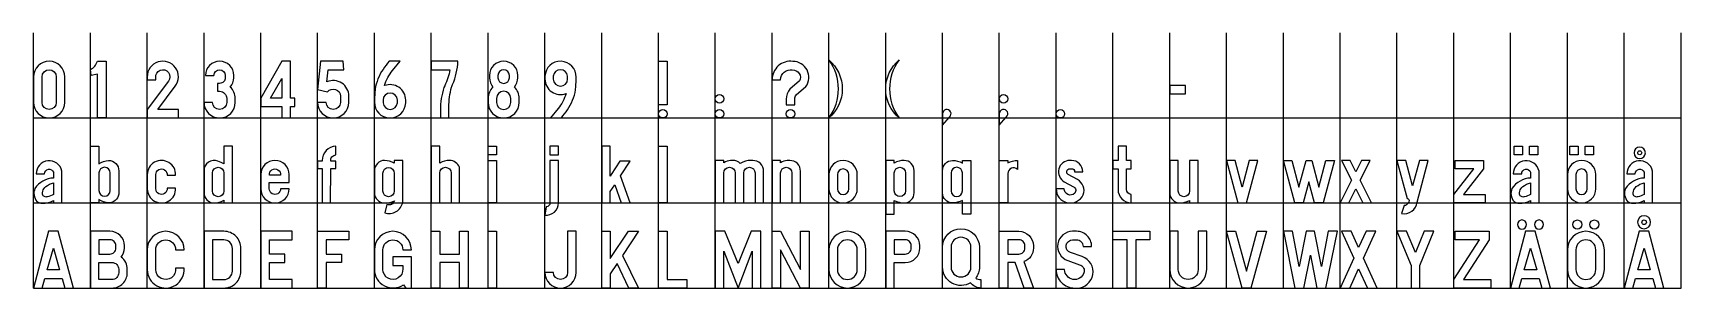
# Model space of a CAD drawing. Header units: millimetres. Extents: x -1 to 2900, y -302 to 150.
import ezdxf

# ---------------------------------------------------------------- set-up
doc = ezdxf.new("R2010")
doc.units = ezdxf.units.MM
doc.header["$LTSCALE"] = 100
doc.header["$MEASUREMENT"] = 0
doc.layers.get('0').update_dxf_attribs({"linetype": 'CONTINUOUS'})
doc.layers.add('Help', color=9, linetype='CONTINUOUS')
doc.layers.add('T19440T', color=7, linetype='CONTINUOUS')

# ---------------------------------------------------------------- blocks, each defined once
blk = doc.blocks.new('k_0')
for points in [[(55, 72.5, 1), (0, 72.5), (0, 27.5, 1), (55, 27.5)], [(40, 27.5, -1), (15, 27.5), (15, 72.5, -1), (40, 72.5)]]:
    blk.add_lwpolyline(points, format="xyb", close=True)
blk = doc.blocks.new('k_1')
blk.add_lwpolyline([(0, 85.3, 0.199617), (12.3, 100), (27.5, 100), (27.5, 0), (12.5, 0), (12.5, 77), (1.5, 75)], format="xyb", close=True)
blk = doc.blocks.new('k_2')
blk.add_lwpolyline([(0, 72.5), (0, 67.5), (15.1, 67.5), (15.1, 71.1, -1.475654), (37.5, 65), (0, 15), (0, 0), (55, 0), (55, 15), (18.7, 15), (49.5, 56, 1.387426)], format="xyb", close=True)
blk = doc.blocks.new('k_3')
blk.add_lwpolyline([(55, 27.5), (55, 34.5, 0.207108), (46.3, 54.5, 0.181522), (52.5, 71), (52.5, 75, 1), (2.5, 75), (17.5, 75, -1), (37.5, 75), (37.5, 71, -0.414214), (27.5, 61), (23.5, 61), (23.5, 47), (27.5, 47, -0.414214), (40, 34.5), (40, 27.5, -1), (15, 27.5), (0, 27.5, 1)], format="xyb", close=True)
blk = doc.blocks.new('k_4')
for points in [[(52, 100.1), (37, 100.1), (0, 35.1), (0, 20.1), (37, 20.1), (37, 0.1), (52, 0.1), (52, 20.1), (60, 20.1), (60, 35.1), (52, 35.1)], [(37, 35.1), (17.3, 35.1), (37, 69.8)]]:
    blk.add_lwpolyline(points, close=True)
blk = doc.blocks.new('k_5')
blk.add_lwpolyline([(16.4, 63.7), (18.6, 85), (46, 85), (45, 100), (5, 100), (0, 50), (17.5, 46, -0.720759), (40, 38.5), (40, 27.5, -1), (15, 27.5), (0, 27.5, 1), (55, 27.5), (55, 38.5, 0.54131)], format="xyb", close=True)
blk = doc.blocks.new('k_6')
for points in [[(32, 83.6), (45, 100), (26.1, 100, 0.025992), (15.3, 85.7, 0.110503), (1.1, 50.5), (0.5, 44.4), (0, 33.3), (0, 28.2, 0.991486), (55.1, 26.5), (55.1, 31.5, 0.522263), (17.8, 57, -0.104172)], [(40.4, 26.5), (40.4, 31.5, 0.981377), (15.1, 31.5), (15.1, 26.5, 0.906371)]]:
    blk.add_lwpolyline(points, format="xyb", close=True)
blk = doc.blocks.new('k_7')
blk.add_lwpolyline([(35.8, 54.3), (36.2, 55.5), (37.7, 58.8, 0.08568), (46.9, 100), (0, 100), (0, 85), (33, 85, -0.066384), (23.7, 56.9), (22.3, 53.7, 0.07905), (16, 14), (16, 0), (23.5, 0), (31, 0), (31, 19, -0.06802)], format="xyb", close=True)
blk = doc.blocks.new('k_8')
for points in [[(8.7, 54.5, 0.207108), (0, 34.5), (0, 27.5, 1), (55, 27.5), (55, 34.5, 0.207108), (46.3, 54.5, 0.181522), (52.5, 71), (52.5, 75, 1), (2.5, 75), (2.5, 71, 0.181522)], [(17.5, 75), (17.5, 71, 1), (37.5, 71), (37.5, 75, 1)], [(15, 27.5, 1), (40, 27.5), (40, 34.5, 1), (15, 34.5)]]:
    blk.add_lwpolyline(points, format="xyb", close=True)
blk = doc.blocks.new('k_9')
for points in [[(55.1, 66.7), (55.1, 71.8, 0.991486), (0.1, 73.6), (0.1, 68.5, 0.522263), (37.3, 43, -0.104172), (23.2, 16.4), (10.1, 0), (29.1, 0, 0.025992), (39.8, 14.4, 0.110503), (54.1, 49.6), (54.7, 55.7)], [(14.8, 73.6), (14.8, 68.5, 0.981377), (40.1, 68.5), (40.1, 73.6, 0.906371)]]:
    blk.add_lwpolyline(points, format="xyb", close=True)
blk = doc.blocks.new('k_a1i')
for points in [[(46.5, 116, 1), (23.5, 116, 1)], [(31, 116, -1), (39, 116, -1)]]:
    blk.add_lwpolyline(points, format="xyb", close=True)
for points in [[(43.5, 100), (26.5, 100), (0, 0), (15, 0), (19.8, 17), (50.2, 17), (55, 0), (70, 0)], [(45.9, 32), (24.1, 32), (35, 70.2)]]:
    blk.add_lwpolyline(points, close=True)
blk = doc.blocks.new('k_a1p')
for points in [[(37.2, 88.5, 1), (17.2, 88.5, 1)], [(23.7, 88.5, -1), (30.7, 88.5, -1)], [(50, 56.3, 0.900651), (4.5, 51.5), (19.5, 51.5, -0.836396), (35, 54.3), (35, 44, 0.234672), (2.4, 25.8, 0.296365), (6, 2.6, 0.175219), (15.4, -0.5, 0.133844), (35, 4.5), (35, 0), (50, 0)], [(35, 35.6), (35, 15.1, -0.07613), (24.3, 10.9, -0.441839), (15.7, 15.3, -0.120613), (16.2, 20.7, -0.150517), (21.3, 28.8, -0.117579)]]:
    blk.add_lwpolyline(points, format="xyb", close=True)
blk = doc.blocks.new('k_a2i')
for points in [[(28, 112, 1), (12, 112, 1)], [(58, 112, 1), (42, 112, 1)]]:
    blk.add_lwpolyline(points, format="xyb", close=True)
for points in [[(43.5, 100), (26.5, 100), (0, 0), (15, 0), (19.8, 17), (50.2, 17), (55, 0), (70, 0)], [(35, 70.2), (45.9, 32), (24.1, 32)]]:
    blk.add_lwpolyline(points, close=True)
blk = doc.blocks.new('k_a2p')
for points in [[(6, 100), (21, 100), (21, 85), (6, 85)], [(33, 100), (48, 100), (48, 85), (33, 85)]]:
    blk.add_lwpolyline(points, close=True)
for points in [[(50, 56.3, 0.900651), (4.5, 51.5), (19.5, 51.5, -0.836396), (35, 54.3), (35, 44, 0.234672), (2.4, 25.8, 0.296365), (6, 2.6, 0.175219), (15.4, -0.5, 0.133844), (35, 4.5), (35, 0), (50, 0)], [(35, 35.6), (35, 15.1, -0.07613), (24.3, 10.9, -0.441839), (15.7, 15.3, -0.120613), (16.2, 20.7, -0.150517), (21.3, 28.8, -0.117579)]]:
    blk.add_lwpolyline(points, format="xyb", close=True)
blk = doc.blocks.new('k_ai')
for points in [[(43.5, 100), (26.5, 100), (0, 0), (15, 0), (19.8, 17), (50.2, 17), (55, 0), (70, 0)], [(35, 70.2), (45.9, 32), (24.1, 32)]]:
    blk.add_lwpolyline(points, close=True)
blk = doc.blocks.new('k_ap')
for points in [[(50, 56.3, 0.900651), (4.5, 51.5), (19.5, 51.5, -0.836396), (35, 54.3), (35, 44, 0.234672), (2.4, 25.8, 0.296365), (6, 2.6, 0.175219), (15.4, -0.5, 0.133844), (35, 4.5), (35, 0), (50, 0)], [(35, 35.6), (35, 15.1, -0.07613), (24.3, 10.9, -0.441839), (15.7, 15.3, -0.120613), (16.2, 20.7, -0.150517), (21.3, 28.8, -0.117579)]]:
    blk.add_lwpolyline(points, format="xyb", close=True)
blk = doc.blocks.new('k_bi')
for points in [[(0, 100), (0, 0), (15, 0), (38, 0, 0.414214), (65, 27), (65, 33, 0.234269), (54.3, 54.5, 0.171355), (60, 70.5), (60, 74.5, 0.414214), (34.5, 100)], [(15, 60), (34.5, 60, 0.414214), (45, 70.5), (45, 74.5, 0.414214), (34.5, 85), (15, 85)], [(15, 45), (38, 45, -0.414214), (50, 33), (50, 27, -0.414214), (38, 15), (15, 15)]]:
    blk.add_lwpolyline(points, format="xyb", close=True)
blk = doc.blocks.new('k_bp')
blk.add_lwpolyline([(50, 56.5), (50, 15.4, -0.34918), (32, 0, -0.104901), (15, 5.9), (15, 0), (0, 0), (0, 100), (15, 100), (15, 69, -0.108573), (32, 75, -0.414214), (50, 57)], format="xyb", close=True)
at = {"flags": 128}
blk.add_lwpolyline([(15, 53), (15, 22, 1), (35, 22), (35, 53, 1)], format="xyb", close=True, dxfattribs=at)
blk = doc.blocks.new('k_ci')
blk.add_lwpolyline([(0, 67.5), (0, 32.5, 1.03926), (64.9, 35), (49.8, 35, -1.074371), (15, 32.5), (15, 67.5, -1), (50, 67.5), (65, 67.5, 1)], format="xyb", close=True)
blk = doc.blocks.new('k_cp')
blk.add_lwpolyline([(0.2, 50), (0.2, 25, 1.020208), (50.1, 26), (35.1, 26, -1.051381), (15.2, 25), (15.2, 50, -1.051381), (35.1, 49), (50.1, 49, 1.020208)], format="xyb", close=True)
blk = doc.blocks.new('k_di')
for points in [[(0, 0), (35, 0, 0.414214), (65, 30), (65, 70, 0.414214), (35, 100), (0, 100)], [(15, 15), (35, 15, 0.414214), (50, 30), (50, 70, 0.414214), (35, 85), (15, 85)]]:
    blk.add_lwpolyline(points, format="xyb", close=True)
blk = doc.blocks.new('k_dp')
for points in [[(50, 100), (35, 100), (35, 69.3, 0.034206), (30.4, 71.5), (24.5, 73.8, 0.52765), (0, 57), (0, 18, 0.407543), (17.6, 0, 0.12366), (35, 4.7), (35, 0), (50, 0)], [(35, 21, -1), (15, 21), (15, 53, -1), (35, 53)]]:
    blk.add_lwpolyline(points, format="xyb", close=True)
blk = doc.blocks.new('k_ei')
blk.add_lwpolyline([(0, 0), (55, 0), (55, 15), (15, 15), (15, 45), (42, 45), (42, 60), (15, 60), (15, 85), (55, 85), (55, 100), (0, 100)], close=True)
blk = doc.blocks.new('k_ep')
for points in [[(-0.1, 50), (-0.1, 25, 1), (49.9, 25), (34.9, 25, -1.001045), (14.9, 25), (14.9, 36), (15.4, 36), (49.9, 36), (49.9, 50, 1)], [(34.9, 49), (34.4, 49), (15.4, 49), (15, 49, -1.105542)]]:
    blk.add_lwpolyline(points, format="xyb", close=True)
blk = doc.blocks.new('k_fi')
blk.add_lwpolyline([(0, 100), (55, 100), (55, 85), (15, 85), (15, 60), (42, 60), (42, 45), (15, 45), (15, 0), (0, 0)], close=True)
blk = doc.blocks.new('k_fp')
blk.add_lwpolyline([(32, 74), (23.4, 74), (23, 74, -0.415814), (32, 85), (32, 100, 0.403175), (7.9, 75), (7.9, 74), (0, 74), (0, 61), (7.9, 61), (7.9, 0), (22.9, 0), (23, 61), (23.4, 61), (32, 61)], format="xyb", close=True)
blk = doc.blocks.new('k_gi')
blk.add_lwpolyline([(0, 67.5), (0, 32.5, 0.604996), (51, 5.8), (55, 0), (65, 0), (65, 55), (32.5, 55), (32.5, 40), (50, 40), (50, 33.6, -1.030486), (15, 32.5), (15, 67.5, -1), (50, 67.5), (65, 67.5, 1)], format="xyb", close=True)
blk = doc.blocks.new('k_gp')
for points in [[(50, 75), (35, 75), (35, 70, 0.121497), (18, 75, 0.414214), (0, 57), (0, 18, 0.412594), (17.9, 0, 0.120143), (35.1, 3.6, -0.431964), (22, -2.9), (18.1, -17.4, 0.443733), (50, 1.5)], [(35, 21, -1), (15, 21), (15, 52.5, -1), (35, 52.5)]]:
    blk.add_lwpolyline(points, format="xyb", close=True)
blk = doc.blocks.new('k_hi')
blk.add_lwpolyline([(50, 0), (50, 45), (15, 45), (15, 0), (0, 0), (0, 100), (15, 100), (15, 60), (50, 60), (50, 100), (65, 100), (65, 0)], close=True)
blk = doc.blocks.new('k_hp')
blk.add_lwpolyline([(49.6, 63.1, 0.300413), (32.4, 75, 0.120086), (15, 70.5), (15, 100), (0, 100), (0, 0), (15, 0), (15, 53, -1), (35, 53), (35, 0), (50, 0), (50, 61.6, 0.059892)], format="xyb", close=True)
blk = doc.blocks.new('k_ii')
blk.add_lwpolyline([(0, 0), (0, 100), (15, 100), (15, 0)], close=True)
blk = doc.blocks.new('k_ip')
for points in [[(0, 100), (15, 100), (15, 85), (0, 85)], [(0, 0), (0, 75), (15, 75), (15, 0)]]:
    blk.add_lwpolyline(points, close=True)
blk = doc.blocks.new('k_ji')
blk.add_lwpolyline([(15, 27.5), (0, 27.5, 1), (55, 27.5), (55, 100), (40, 100), (40, 27.5, -1)], format="xyb", close=True)
blk = doc.blocks.new('k_jp')
blk.add_lwpolyline([(24, 100), (9, 100), (9, 85), (24, 85)], close=True)
blk.add_lwpolyline([(24, 75), (9, 75), (9, 0, -0.412246), (2.5, -6.5), (0, -21.4, 0.448775), (24, 0)], format="xyb", close=True)
blk = doc.blocks.new('k_ki')
blk.add_lwpolyline([(15, 25), (15, 0), (0, 0), (0, 100), (15, 100), (15, 52), (47, 100), (65, 100), (36.5, 57.5), (65, 0), (48, 0), (27, 43)], close=True)
blk = doc.blocks.new('k_kp')
blk.add_lwpolyline([(50, 73.9), (32.1, 73.9), (16.6, 50), (15, 47.5), (15, 100), (0, 100), (0, 0), (15, 0), (15, 20), (22.9, 32.1), (34.1, 0), (50, 0), (33.2, 48)], close=True)
blk = doc.blocks.new('k_li')
blk.add_lwpolyline([(0, 0), (0, 100), (15, 100), (15, 15), (50, 15), (50, 0)], close=True)
blk = doc.blocks.new('k_lp')
blk.add_lwpolyline([(0, 0), (0, 100), (15, 100), (15, 0)], close=True)
blk = doc.blocks.new('k_mi')
blk.add_lwpolyline([(40, 0), (65, 65), (65, 0), (80, 0), (80, 100), (63, 100), (40, 43), (17, 100), (0, 100), (0, 0), (15, 0), (15, 65)], close=True)
blk = doc.blocks.new('k_mp')
blk.add_lwpolyline([(66, 75), (63, 75, 0.131921), (44, 69.9, 0.189992), (31, 75), (26.8, 75, 0.081469), (15, 71), (15, 75), (0, 75), (0, 0), (15, 0), (15, 53, -1), (35, 53), (35, 0), (50, 0), (50, 53, -1), (70, 53), (70, 0), (85, 0), (85, 56, 0.414214)], format="xyb", close=True)
blk = doc.blocks.new('k_ni')
blk.add_lwpolyline([(0, 0), (0, 100), (15, 100), (50, 32.5), (50, 100), (65, 100), (65, 0), (50, 0), (15, 67.5), (15, 0)], close=True)
blk = doc.blocks.new('k_np')
blk.add_lwpolyline([(31, 75), (26.8, 75, 0.081469), (15, 71), (15, 75), (0, 75), (0, 0), (15, 0), (15, 53, -1), (35, 53), (35, 0), (50, 0), (50, 56, 0.414214)], format="xyb", close=True)
blk = doc.blocks.new('k_o2i')
for points in [[(65, 32.5), (65, 67.5, 1), (0, 67.5), (0, 32.5, 1)], [(50, 32.5), (50, 67.5, 1), (15, 67.5), (15, 32.5, 1)]]:
    blk.add_lwpolyline(points, format="xyb", close=True)
for centre in [(17.5, 112), (47.5, 112)]:
    blk.add_circle(centre, 8)
blk = doc.blocks.new('k_o2p')
for points in [[(4, 100), (19, 100), (19, 85), (4, 85)], [(31, 100), (46, 100), (46, 85), (31, 85)]]:
    blk.add_lwpolyline(points, close=True)
for points in [[(0, 25, 1), (50, 25), (50, 50, 1), (0, 50)], [(15, 25, 1), (35, 25), (35, 50, 1), (15, 50)]]:
    blk.add_lwpolyline(points, format="xyb", close=True)
blk = doc.blocks.new('k_oi')
for points in [[(65, 32.5), (65, 67.5, 1), (0, 67.5), (0, 32.5, 1)], [(50, 32.5), (50, 67.5, 1), (15, 67.5), (15, 32.5, 1)]]:
    blk.add_lwpolyline(points, format="xyb", close=True)
blk = doc.blocks.new('k_op')
for points in [[(0, 25, 1), (50, 25), (50, 50, 1), (0, 50)], [(15, 25, 1), (35, 25), (35, 50, 1), (15, 50)]]:
    blk.add_lwpolyline(points, format="xyb", close=True)
blk = doc.blocks.new('k_pi')
for points in [[(15, 45), (34.5, 45, 0.414214), (60, 70.5), (60, 74.5, 0.414214), (34.5, 100), (0, 100), (0, 0), (15, 0)], [(15, 60), (34.5, 60, 0.414214), (45, 70.5), (45, 74.5, 0.414214), (34.5, 85), (15, 85)]]:
    blk.add_lwpolyline(points, format="xyb", close=True)
blk = doc.blocks.new('k_pp')
for points in [[(32.4, 75, 0.121823), (15, 70.4), (15, 75), (0, 75), (0, 0), (0, -20), (15, -20), (15, 0), (15, 4.6, 0.121823), (32.4, 0, 0.407569), (50, 18), (50, 57, 0.407569)], [(35, 53), (35, 21.5, -1), (15, 21.5), (15, 53, -1)]]:
    blk.add_lwpolyline(points, format="xyb", close=True)
blk = doc.blocks.new('k_qi')
at = {"flags": 128}
blk.add_lwpolyline([(65, 37, -0.164205), (58.4, 17.3, 0.124073), (67.5, 15), (67.5, 0, -0.244718), (49.5, 9.3, -0.586917), (0, 37), (0, 72, -1), (65, 72)], format="xyb", close=True, dxfattribs=at)
blk.add_lwpolyline([(50, 37), (50, 72, 1), (15, 72), (15, 37, 1)], format="xyb", close=True)
blk = doc.blocks.new('k_qp')
for points in [[(17.6, 75, -0.121823), (35, 70.4), (35, 75), (50, 75), (50, 0), (50, -20), (35, -20), (35, 0), (35, 4.6, -0.121823), (17.6, 0, -0.407569), (0, 18), (0, 57, -0.407569)], [(15, 53), (15, 21.5, 1), (35, 21.5), (35, 53, 1)]]:
    blk.add_lwpolyline(points, format="xyb", close=True)
blk = doc.blocks.new('k_ri')
for points in [[(15, 45), (15, 0), (0, 0), (0, 100), (34.5, 100, -0.414214), (60, 74.5), (60, 70.5, -0.31585), (43.2, 46.5), (60, 0), (44, 0), (27.7, 45)], [(15, 60), (34.5, 60, 0.414214), (45, 70.5), (45, 74.5, 0.414214), (34.5, 85), (15, 85)]]:
    blk.add_lwpolyline(points, format="xyb", close=True)
blk = doc.blocks.new('k_rp')
blk.add_lwpolyline([(15, 52), (15, 0), (0, 0), (0, 75), (15, 75), (15, 71, -0.116478), (32, 75), (32, 59.1, 0.664568)], format="xyb", close=True)
blk = doc.blocks.new('k_si')
blk.add_lwpolyline([(36, 100), (29, 100, 0.84447), (20.3, 48.5), (41, 41.2, -0.178892), (48.2, 35.3, -0.221736), (49, 26.6, -0.840153), (15, 32.5), (0, 32.5, 0.414214), (32.5, 0), (36.5, 0, 0.84447), (45.9, 55.4), (25.2, 62.6, -0.84447), (29, 85), (36, 85, -0.414214), (47.5, 73.5), (62.5, 73.5, 0.414214)], format="xyb", close=True)
at = {"layer": 'T19440T'}
blk.add_line((29, 85), (36, 85), dxfattribs=at)
blk = doc.blocks.new('k_sp')
blk.add_lwpolyline([(27, 75), (24, 75, 0.776267), (14.4, 37.5), (30.6, 28.6, -0.470046), (32.8, 17.2, -0.668913), (14, 25), (0, 25, 0.802688), (47.7, 14.4, 0.370814), (37.6, 41.3), (21.4, 50.2, -0.776267), (24, 60.5), (27, 60.5, -0.414214), (32.5, 55), (47, 55, 0.414214)], format="xyb", close=True)
blk = doc.blocks.new('k_ti')
blk.add_lwpolyline([(0, 100), (65, 100), (65, 85), (40, 85), (40, 0), (25, 0), (25, 85), (0, 85)], close=True)
blk = doc.blocks.new('k_tp')
blk.add_lwpolyline([(32, 75), (24, 75), (24, 100), (9, 100), (9, 75), (0, 75), (0, 60), (9, 60), (9, 24, 0.402058), (32, 0), (32, 15.1, -0.381966), (24, 24), (24, 48.4), (24, 60), (32, 60)], format="xyb", close=True)
blk = doc.blocks.new('k_ui')
blk.add_lwpolyline([(0, 32.5, 1), (65, 32.5), (65, 100), (50, 100), (50, 32.5, -1), (15, 32.5), (15, 100), (0, 100)], format="xyb", close=True)
blk = doc.blocks.new('k_up')
blk.add_lwpolyline([(50, 75), (35, 75), (35, 21, -1), (15, 21), (15, 75), (0, 75), (0, 18, 0.407569), (17.6, 0, 0.121823), (35, 4.6), (35, 0), (50, 0)], format="xyb", close=True)
blk = doc.blocks.new('k_vi')
blk.add_lwpolyline([(0, 100), (16, 100), (35, 30), (54, 100), (70, 100), (42.5, 0), (27.5, 0)], close=True)
blk = doc.blocks.new('k_vp')
blk.add_lwpolyline([(0, 75), (20, 0), (35, 0), (55, 75), (40, 75), (27.5, 28.125), (15, 75)], close=True)
blk = doc.blocks.new('k_wi')
blk.add_lwpolyline([(47.5, 58), (59, 0), (75, 0), (95, 100), (79, 100), (67, 38), (55, 100), (47.5, 100), (40, 100), (28, 38), (16, 100), (0, 100), (20, 0), (36, 0)], close=True)
blk = doc.blocks.new('k_wp')
blk.add_lwpolyline([(55, 0), (45, 37.5), (35, 0), (20, 0), (0, 75), (15, 75), (27.5, 28.125), (40, 75), (50, 75), (62.5, 28.125), (75, 75), (90, 75), (70, 0)], close=True)
blk = doc.blocks.new('k_xi')
blk.add_lwpolyline([(24, 52.7), (0, 0), (17, 0), (32.5, 34.1), (48, 0), (65, 0), (41, 52.7), (62.5, 100), (45.5, 100), (32.5, 71.4), (19.5, 100), (2.5, 100)], close=True)
blk = doc.blocks.new('k_xp')
blk.add_lwpolyline([(35, 40), (52.5, 75), (37.5, 75), (27.5, 55), (17.5, 75), (2.5, 75), (20, 40), (0, 0), (15, 0), (27.5, 25), (40, 0), (55, 0)], close=True)
blk = doc.blocks.new('k_yi')
blk.add_lwpolyline([(32.5, 0), (40, 0), (40, 40), (65, 100), (48, 100), (32.5, 62.8), (17, 100), (0, 100), (25, 40), (25, 0)], close=True)
blk = doc.blocks.new('k_yp')
blk.add_lwpolyline([(55, 75), (39.5, 75), (27.5, 30.1), (15.5, 75), (0, 75), (17.9, 8, -0.523433), (21.1, 2.3), (20.1, 0.3, -0.287091), (12.5, -4.5), (7.8, -18.5, 0.440268), (35.3, 1.3)], format="xyb", close=True)
blk = doc.blocks.new('k_zi')
blk.add_lwpolyline([(0, 0), (0, 15), (45.5, 85), (2.5, 85), (2.5, 100), (62.5, 100), (62.5, 85), (17, 15), (65, 15), (65, 0)], close=True)
blk = doc.blocks.new('k_zp')
blk.add_lwpolyline([(0, 0), (0, 15), (35.5, 60), (2.5, 60), (2.5, 75), (52.5, 75), (52.5, 60), (17, 15), (55, 15), (55, 0)], close=True)
blk = doc.blocks.new('v_hu')
at = {"flags": 128}
blk.add_lwpolyline([(0, 100), (15, 100), (15, 23.3), (0, 23.3)], close=True, dxfattribs=at)
blk.add_circle((7.5, 7.5), 7.5)
blk = doc.blocks.new('v_kps')
for centre in [(7.5, 33.75), (7.5, 7.5)]:
    blk.add_circle(centre, 7.5)
blk = doc.blocks.new('v_kys')
at = {"flags": 128}
blk.add_lwpolyline([(40, 33.3, -0.154109), (42.3, 40.5), (59.6, 55.3, 0.607437), (36.5, 99.8, 0.450554), (0, 67.5), (15, 67.5, -0.467189), (35.6, 84.7, -0.59027), (48.2, 65.2), (31.4, 50.9, 0.175477), (25, 33.3), (25, 23.3), (40, 23.3)], format="xyb", close=True, dxfattribs=at)
blk.add_circle((32.5, 7.5), 7.5)
blk = doc.blocks.new('v_osu')
at = {"flags": 128}
blk.add_lwpolyline([(0, 0, 0.327761), (0, 102.3, -0.461094)], format="xyb", close=True, dxfattribs=at)
blk = doc.blocks.new('v_pl')
blk.add_lwpolyline([(0, -12.5), (12.1, 1.6, 1.60402), (0, 7.5)], format="xyb", close=True)
blk = doc.blocks.new('v_vsu')
at = {"flags": 128}
blk.add_lwpolyline([(23.6, 102.3, 0.327761), (23.6, 0, -0.461094)], format="xyb", close=True, dxfattribs=at)
blk = doc.blocks.new('v_pps')
blk.add_lwpolyline([(0, -12.5), (12.1, 1.6, 1.60402), (0, 7.5)], format="xyb", close=True)
blk.add_circle((7.5, 33.8), 7.5)
blk = doc.blocks.new('v_ps')
blk.add_circle((7.5, 7.5), 7.5)
blk = doc.blocks.new('v_tv')
blk.add_lwpolyline([(0, 42.5), (27.5, 42.5), (27.5, 57.5), (0, 57.5)], close=True)

msp = doc.modelspace()

# ---------------------------------------------------------------- linework, layer by layer
at = {"layer": 'Help'}
for p, q in [((0, 0), (0, 150)), ((100, 0), (100, 150)), ((200, 0), (200, 150)), ((300, 0), (300, 150)), ((400, 0), (400, 150)), ((500, 0), (500, 150)), ((600, 0), (600, 150)), ((700, 0), (700, 150)), ((800, 0), (800, 150)), ((900, 0), (900, 150)), ((1000, 0), (1000, 150)), ((1100, 0), (1100, 150)), ((1200, 0), (1200, 150)), ((1300, 0), (1300, 150)), ((1400, 0), (1400, 150)), ((1500, 0), (1500, 150)), ((1600, 0), (1600, 150)), ((1700, 0), (1700, 150)), ((1800, 0), (1800, 150)), ((1900, 0), (1900, 150)), ((2000, 0), (2000, 150)), ((2100, 0), (2100, 150)), ((2200, 0), (2200, 150)), ((2300, 0), (2300, 150)), ((2400, 0), (2400, 150)), ((2500, 0), (2500, 150)), ((2600, 0), (2600, 150)), ((2700, 0), (2700, 150)), ((2800, 0), (2800, 150)), ((2900, 0), (2900, 150)), ((0, 0), (2900, 0)), ((0, -150), (0, 0)), ((100, -150), (100, 0)), ((200, -150), (200, 0)), ((300, -150), (300, 0)), ((400, -150), (400, 0)), ((500, -150), (500, 0)), ((600, -150), (600, 0)), ((700, -150), (700, 0)), ((800, -150), (800, 0)), ((900, -150), (900, 0)), ((1000, -150), (1000, 0)), ((1100, -150), (1100, 0)), ((1200, -150), (1200, 0)), ((1300, -150), (1300, 0)), ((1400, -150), (1400, 0)), ((1500, -150), (1500, 0)), ((1600, -150), (1600, 0)), ((1700, -150), (1700, 0)), ((1800, -150), (1800, 0)), ((1900, -150), (1900, 0)), ((2000, -150), (2000, 0)), ((2100, -150), (2100, 0)), ((2200, -150), (2200, 0)), ((2300, -150), (2300, 0)), ((2400, -150), (2400, 0)), ((2500, -150), (2500, 0)), ((2600, -150), (2600, 0)), ((2700, -150), (2700, 0)), ((2800, -150), (2800, 0)), ((2900, -150), (2900, 0)), ((0, -150), (2900, -150)), ((0, -300), (0, -150)), ((100, -300), (100, -150)), ((200, -300), (200, -150)), ((300, -300), (300, -150)), ((400, -300), (400, -150)), ((500, -300), (500, -150)), ((600, -300), (600, -150)), ((700, -300), (700, -150)), ((800, -300), (800, -150)), ((900, -300), (900, -150)), ((1000, -300), (1000, -150)), ((1100, -300), (1100, -150)), ((1200, -300), (1200, -150)), ((1300, -300), (1300, -150)), ((1400, -300), (1400, -150)), ((1500, -300), (1500, -150)), ((1600, -300), (1600, -150)), ((1700, -300), (1700, -150)), ((1800, -300), (1800, -150)), ((1900, -300), (1900, -150)), ((2000, -300), (2000, -150)), ((2100, -300), (2100, -150)), ((2200, -300), (2200, -150)), ((2300, -300), (2300, -150)), ((2400, -300), (2400, -150)), ((2500, -300), (2500, -150)), ((2600, -300), (2600, -150)), ((2700, -300), (2700, -150)), ((2800, -300), (2800, -150)), ((2900, -300), (2900, -150)), ((0, -300), (2900, -300))]:
    msp.add_line(p, q, dxfattribs=at)

# ---------------------------------------------------------------- block references
for name, p in [('k_0', (0, 0)), ('k_1', (100, 0)), ('k_2', (200, 0)), ('k_3', (300, 0)), ('k_4', (400, 0)), ('k_5', (500, 0)), ('k_6', (600, 0)), ('k_7', (700, 0)), ('k_8', (800, 0)), ('k_9', (900, 0)), ('v_hu', (1100, 0)), ('v_kys', (1300, 0)), ('v_osu', (1400, 0)), ('v_vsu', (1500, 0)), ('v_kps', (1200, 0)), ('v_pps', (1700, 0)), ('v_tv', (2000, 0)), ('v_pl', (1600, 0)), ('v_ps', (1800, 0)), ('k_bp', (100, -150)), ('k_dp', (300, -150)), ('k_fp', (500, -150)), ('k_hp', (700, -150)), ('k_ip', (800, -150)), ('k_jp', (900, -150)), ('k_kp', (1000, -150)), ('k_lp', (1100, -150)), ('k_tp', (1900, -150)), ('k_a2p', (2600, -150)), ('k_o2p', (2700, -150)), ('k_a1p', (2800, -150)), ('k_ap', (0, -150)), ('k_cp', (200, -150)), ('k_ep', (400, -150)), ('k_gp', (600, -150)), ('k_mp', (1200, -150)), ('k_np', (1300, -150)), ('k_op', (1400, -150)), ('k_pp', (1500, -150)), ('k_qp', (1600, -150)), ('k_rp', (1700, -150)), ('k_sp', (1800, -150)), ('k_up', (2000, -150)), ('k_vp', (2100, -150)), ('k_wp', (2200, -150)), ('k_xp', (2300, -150)), ('k_yp', (2400, -150)), ('k_zp', (2500, -150)), ('k_a1i', (2800, -300)), ('k_ai', (0, -300)), ('k_bi', (100, -300)), ('k_ci', (200, -300)), ('k_di', (300, -300)), ('k_ei', (400, -300)), ('k_fi', (500, -300)), ('k_gi', (600, -300)), ('k_hi', (700, -300)), ('k_ii', (800, -300)), ('k_ji', (900, -300)), ('k_ki', (1000, -300)), ('k_li', (1100, -300)), ('k_mi', (1200, -300)), ('k_ni', (1300, -300)), ('k_oi', (1400, -300)), ('k_pi', (1500, -300)), ('k_qi', (1600, -300)), ('k_ri', (1700, -300)), ('k_si', (1800, -300)), ('k_ti', (1900, -300)), ('k_ui', (2000, -300)), ('k_vi', (2100, -300)), ('k_wi', (2200, -300)), ('k_xi', (2300, -300)), ('k_yi', (2400, -300)), ('k_zi', (2500, -300)), ('k_a2i', (2600, -300)), ('k_o2i', (2700, -300))]:
    msp.add_blockref(name, p)

doc.saveas('drawing.dxf')
